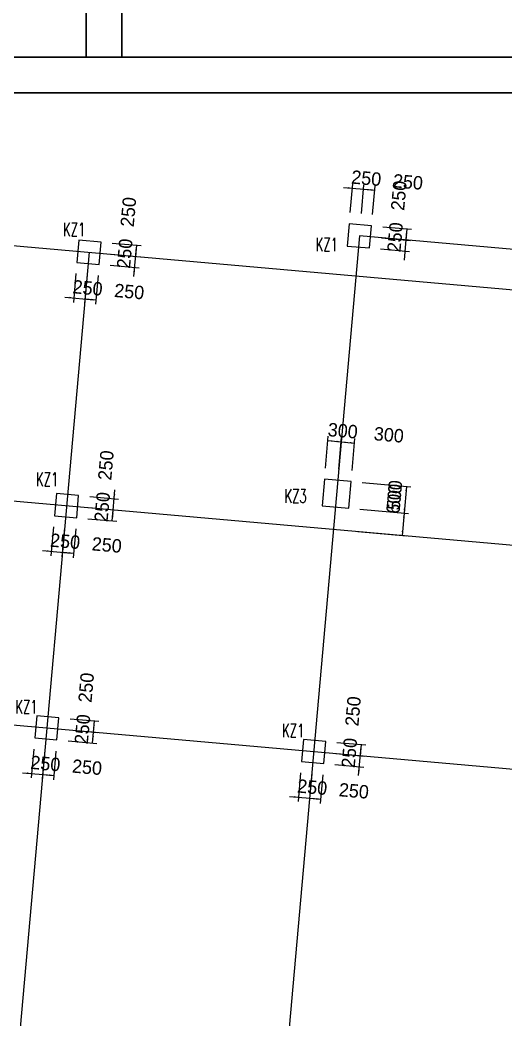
# Model space of a CAD drawing. Extents: x 387171 to 699106, y 11966 to 245688.
# Drawn here: x 574726 to 585610, y 76455 to 98863 of the extents above; entities that cross this region are included whole.
import ezdxf

# ---------------------------------------------------------------- set-up
doc = ezdxf.new("R2010")
doc.units = 0
doc.header["$LTSCALE"] = 100
doc.header["$MEASUREMENT"] = 0
for name, color, linetype in [('COLU', 7, 'Continuous'), ('DIM', 3, 'Continuous'), ('DOTE', 253, 'Continuous'), ('NUM', 7, 'Continuous')]:
    doc.layers.add(name, color=color, linetype=linetype)
doc.styles.get("Standard").update_dxf_attribs({"font": 'standard'})
doc.styles.add('tk', font='tk')
doc.dimstyles.get("Standard").update_dxf_attribs({"dimtxt": 300, "dimasz": 100, "dimexe": 100, "dimexo": 250, "dimgap": 100, "dimtad": 0, "dimtoh": 1, "dimdec": 0, "dimdsep": 46, "dimcen": 0.09, "dimclrt": 7, "dimadec": 0, "dimazin": 0, "dimtfac": 1, "dimtdec": 4, "dimtofl": 0, "dimtmove": 0, "dimatfit": 3, "dimfxl": 1, "dimtolj": 1, "dimtzin": 0, "dimarcsym": 0})

# ---------------------------------------------------------------- blocks, each defined once
blk = doc.blocks.new('*D988')
at = {"layer": 'DIM', "color": 0, "linetype": 'ByBlock', "lineweight": -2}
for p, q in [((575978, 93183), (575921, 92536)), ((576227, 93161), (576170, 92514)), ((575730, 92653), (576378, 92596))]:
    blk.add_line(p, q, dxfattribs=at)
for points in [[(575930, 92636), (575828, 92628), (575831, 92661)], [(576179, 92613), (576280, 92621), (576277, 92588)]]:
    blk.add_solid(points, dxfattribs=at)
at = {"layer": 'DIM', "color": 7, "linetype": 'Continuous', "lineweight": -2, "insert": (576241, 92859), "char_height": 300, "width": 566.67, "attachment_point": 5, "rotation": 354.9316, "style": 'tk'}
blk.add_mtext('250', dxfattribs=at)
blk = doc.blocks.new('*D1828')
at = {"layer": 'DIM', "color": 0, "linetype": 'ByBlock', "lineweight": -2}
for p, q in [((576227, 93161), (576170, 92514)), ((576476, 93139), (576419, 92492)), ((576179, 92613), (576428, 92591))]:
    blk.add_line(p, q, dxfattribs=at)
for points in [[(576179, 92613), (576280, 92621), (576277, 92588)], [(576428, 92591), (576327, 92584), (576329, 92617)]]:
    blk.add_solid(points, dxfattribs=at)
at = {"layer": 'DIM', "color": 7, "linetype": 'Continuous', "lineweight": -2, "insert": (577173, 92776), "char_height": 300, "width": 566.67, "attachment_point": 5, "rotation": 354.9316, "style": 'tk'}
blk.add_mtext('250', dxfattribs=at)
blk = doc.blocks.new('*D1558')
at = {"layer": 'DIM', "color": 0, "linetype": 'ByBlock', "lineweight": -2}
for p, q in [((577277, 93118), (577335, 93766)), ((576769, 93615), (577417, 93558)), ((576747, 93366), (577395, 93309))]:
    blk.add_line(p, q, dxfattribs=at)
for points in [[(577317, 93567), (577309, 93668), (577343, 93665)], [(577295, 93318), (577303, 93216), (577270, 93219)]]:
    blk.add_solid(points, dxfattribs=at)
at = {"layer": 'DIM', "color": 7, "linetype": 'Continuous', "lineweight": -2, "insert": (577072, 93629), "char_height": 300, "width": 566.67, "attachment_point": 5, "rotation": 84.9316, "style": 'tk'}
blk.add_mtext('250', dxfattribs=at)
blk = doc.blocks.new('*D2627')
at = {"layer": 'DIM', "color": 0, "linetype": 'ByBlock', "lineweight": -2}
for p, q in [((576791, 93864), (577439, 93807)), ((577317, 93567), (577339, 93816)), ((576769, 93615), (577417, 93558))]:
    blk.add_line(p, q, dxfattribs=at)
for points in [[(577339, 93816), (577347, 93715), (577314, 93717)], [(577317, 93567), (577309, 93668), (577343, 93665)]]:
    blk.add_solid(points, dxfattribs=at)
at = {"layer": 'DIM', "color": 7, "linetype": 'Continuous', "lineweight": -2, "insert": (577154, 94561), "char_height": 300, "width": 566.67, "attachment_point": 5, "rotation": 84.9316, "style": 'tk'}
blk.add_mtext('250', dxfattribs=at)
blk = doc.blocks.new('*D2338')
at = {"layer": 'DIM', "color": 0, "linetype": 'ByBlock', "lineweight": -2}
for p, q in [((581972, 95111), (582619, 95054)), ((582123, 94546), (582180, 95193)), ((582372, 94524), (582429, 95171))]:
    blk.add_line(p, q, dxfattribs=at)
for points in [[(582171, 95094), (582070, 95086), (582073, 95119)], [(582420, 95072), (582521, 95079), (582518, 95046)]]:
    blk.add_solid(points, dxfattribs=at)
at = {"layer": 'DIM', "color": 7, "linetype": 'Continuous', "lineweight": -2, "insert": (582482, 95317), "char_height": 300, "width": 566.67, "attachment_point": 5, "rotation": 354.9316, "style": 'tk'}
blk.add_mtext('250', dxfattribs=at)
blk = doc.blocks.new('*D3226')
at = {"layer": 'DIM', "color": 0, "linetype": 'ByBlock', "lineweight": -2}
for p, q in [((582372, 94524), (582429, 95171)), ((582420, 95072), (582669, 95050)), ((582621, 94502), (582678, 95149))]:
    blk.add_line(p, q, dxfattribs=at)
for points in [[(582420, 95072), (582521, 95079), (582518, 95046)], [(582669, 95050), (582568, 95042), (582571, 95075)]]:
    blk.add_solid(points, dxfattribs=at)
at = {"layer": 'DIM', "color": 7, "linetype": 'Continuous', "lineweight": -2, "insert": (583415, 95234), "char_height": 300, "width": 566.67, "attachment_point": 5, "rotation": 354.9316, "style": 'tk'}
blk.add_mtext('250', dxfattribs=at)
blk = doc.blocks.new('*D3102')
at = {"layer": 'DIM', "color": 0, "linetype": 'ByBlock', "lineweight": -2}
for p, q in [((583334, 93485), (583391, 94132)), ((582825, 93982), (583473, 93924)), ((582803, 93733), (583451, 93675))]:
    blk.add_line(p, q, dxfattribs=at)
for points in [[(583373, 93933), (583366, 94034), (583399, 94031)], [(583351, 93684), (583359, 93583), (583326, 93586)]]:
    blk.add_solid(points, dxfattribs=at)
at = {"layer": 'DIM', "color": 7, "linetype": 'Continuous', "lineweight": -2, "insert": (583128, 93995), "char_height": 300, "width": 566.67, "attachment_point": 5, "rotation": 84.9316, "style": 'tk'}
blk.add_mtext('250', dxfattribs=at)
blk = doc.blocks.new('*D2820')
at = {"layer": 'DIM', "color": 0, "linetype": 'ByBlock', "lineweight": -2}
for p, q in [((582848, 94231), (583495, 94173)), ((583373, 93933), (583395, 94182)), ((582825, 93982), (583473, 93924))]:
    blk.add_line(p, q, dxfattribs=at)
for points in [[(583395, 94182), (583403, 94081), (583370, 94084)], [(583373, 93933), (583366, 94034), (583399, 94031)]]:
    blk.add_solid(points, dxfattribs=at)
at = {"layer": 'DIM', "color": 7, "linetype": 'Continuous', "lineweight": -2, "insert": (583211, 94928), "char_height": 300, "width": 566.67, "attachment_point": 5, "rotation": 84.9316, "style": 'tk'}
blk.add_mtext('250', dxfattribs=at)
blk = doc.blocks.new('*D185')
at = {"layer": 'DIM', "color": 0, "linetype": 'ByBlock', "lineweight": -2}
for p, q in [((575475, 87506), (575417, 86858)), ((575724, 87484), (575666, 86836)), ((575227, 86975), (575874, 86918))]:
    blk.add_line(p, q, dxfattribs=at)
for points in [[(575426, 86958), (575325, 86950), (575328, 86983)], [(575675, 86936), (575776, 86943), (575773, 86910)]]:
    blk.add_solid(points, dxfattribs=at)
at = {"layer": 'DIM', "color": 7, "linetype": 'Continuous', "lineweight": -2, "insert": (575737, 87181), "char_height": 300, "width": 566.67, "attachment_point": 5, "rotation": 354.9316, "style": 'tk'}
blk.add_mtext('250', dxfattribs=at)
blk = doc.blocks.new('*D132')
at = {"layer": 'DIM', "color": 0, "linetype": 'ByBlock', "lineweight": -2}
for p, q in [((575724, 87484), (575666, 86836)), ((575973, 87461), (575915, 86814)), ((575675, 86936), (575924, 86914))]:
    blk.add_line(p, q, dxfattribs=at)
for points in [[(575675, 86936), (575776, 86943), (575773, 86910)], [(575924, 86914), (575823, 86906), (575826, 86939)]]:
    blk.add_solid(points, dxfattribs=at)
at = {"layer": 'DIM', "color": 7, "linetype": 'Continuous', "lineweight": -2, "insert": (576670, 87098), "char_height": 300, "width": 566.67, "attachment_point": 5, "rotation": 354.9316, "style": 'tk'}
blk.add_mtext('250', dxfattribs=at)
blk = doc.blocks.new('*D4475')
at = {"layer": 'DIM', "color": 0, "linetype": 'ByBlock', "lineweight": -2}
for p, q in [((576266, 87937), (576913, 87880)), ((576792, 87640), (576814, 87889)), ((576244, 87688), (576891, 87631))]:
    blk.add_line(p, q, dxfattribs=at)
for points in [[(576814, 87889), (576821, 87788), (576788, 87791)], [(576792, 87640), (576784, 87741), (576817, 87738)]]:
    blk.add_solid(points, dxfattribs=at)
at = {"layer": 'DIM', "color": 7, "linetype": 'Continuous', "lineweight": -2, "insert": (576568, 87951), "char_height": 300, "width": 566.67, "attachment_point": 5, "rotation": 84.9316, "style": 'tk'}
blk.add_mtext('250', dxfattribs=at)
blk = doc.blocks.new('*D628')
at = {"layer": 'DIM', "color": 0, "linetype": 'ByBlock', "lineweight": -2}
for p, q in [((576796, 87690), (576853, 88337)), ((576288, 88186), (576935, 88129)), ((576266, 87937), (576913, 87880))]:
    blk.add_line(p, q, dxfattribs=at)
for points in [[(576836, 88138), (576828, 88239), (576861, 88236)], [(576814, 87889), (576821, 87788), (576788, 87791)]]:
    blk.add_solid(points, dxfattribs=at)
at = {"layer": 'DIM', "color": 7, "linetype": 'Continuous', "lineweight": -2, "insert": (576651, 88884), "char_height": 300, "width": 566.67, "attachment_point": 5, "rotation": 84.9316, "style": 'tk'}
blk.add_mtext('250', dxfattribs=at)
blk = doc.blocks.new('*D519')
at = {"layer": 'DIM', "color": 0, "linetype": 'ByBlock', "lineweight": -2}
for p, q in [((575033, 82525), (574975, 81878)), ((575282, 82503), (575224, 81856)), ((574785, 81995), (575432, 81938))]:
    blk.add_line(p, q, dxfattribs=at)
for points in [[(574984, 81977), (574883, 81970), (574886, 82003)], [(575233, 81955), (575334, 81963), (575331, 81930)]]:
    blk.add_solid(points, dxfattribs=at)
at = {"layer": 'DIM', "color": 7, "linetype": 'Continuous', "lineweight": -2, "insert": (575295, 82201), "char_height": 300, "width": 566.67, "attachment_point": 5, "rotation": 354.9316, "style": 'tk'}
blk.add_mtext('250', dxfattribs=at)
blk = doc.blocks.new('*D1386')
at = {"layer": 'DIM', "color": 0, "linetype": 'ByBlock', "lineweight": -2}
for p, q in [((575282, 82503), (575224, 81856)), ((575531, 82481), (575473, 81834)), ((575233, 81955), (575482, 81933))]:
    blk.add_line(p, q, dxfattribs=at)
for points in [[(575233, 81955), (575334, 81963), (575331, 81930)], [(575482, 81933), (575381, 81925), (575384, 81959)]]:
    blk.add_solid(points, dxfattribs=at)
at = {"layer": 'DIM', "color": 7, "linetype": 'Continuous', "lineweight": -2, "insert": (576228, 82118), "char_height": 300, "width": 566.67, "attachment_point": 5, "rotation": 354.9316, "style": 'tk'}
blk.add_mtext('250', dxfattribs=at)
blk = doc.blocks.new('*D1099')
at = {"layer": 'DIM', "color": 0, "linetype": 'ByBlock', "lineweight": -2}
for p, q in [((575824, 82957), (576472, 82900)), ((575802, 82708), (576449, 82651)), ((576350, 82659), (576372, 82908))]:
    blk.add_line(p, q, dxfattribs=at)
for points in [[(576350, 82659), (576342, 82760), (576375, 82758)], [(576372, 82908), (576380, 82807), (576347, 82810)]]:
    blk.add_solid(points, dxfattribs=at)
at = {"layer": 'DIM', "color": 7, "linetype": 'Continuous', "lineweight": -2, "insert": (576126, 82971), "char_height": 300, "width": 566.67, "attachment_point": 5, "rotation": 84.9316, "style": 'tk'}
blk.add_mtext('250', dxfattribs=at)
blk = doc.blocks.new('*D987')
at = {"layer": 'DIM', "color": 0, "linetype": 'ByBlock', "lineweight": -2}
for p, q in [((575846, 83206), (576494, 83149)), ((576372, 82908), (576394, 83157)), ((575824, 82957), (576472, 82900))]:
    blk.add_line(p, q, dxfattribs=at)
for points in [[(576394, 83157), (576402, 83056), (576369, 83059)], [(576372, 82908), (576364, 83009), (576397, 83007)]]:
    blk.add_solid(points, dxfattribs=at)
at = {"layer": 'DIM', "color": 7, "linetype": 'Continuous', "lineweight": -2, "insert": (576209, 83903), "char_height": 300, "width": 566.67, "attachment_point": 5, "rotation": 84.9316, "style": 'tk'}
blk.add_mtext('250', dxfattribs=at)
blk = doc.blocks.new('*D1047')
at = {"layer": 'DIM', "color": 0, "linetype": 'ByBlock', "lineweight": -2}
for p, q in [((581009, 81995), (580952, 81348)), ((581258, 81973), (581201, 81326)), ((580762, 81465), (581409, 81408))]:
    blk.add_line(p, q, dxfattribs=at)
for points in [[(580961, 81447), (580860, 81440), (580863, 81473)], [(581210, 81425), (581311, 81433), (581308, 81400)]]:
    blk.add_solid(points, dxfattribs=at)
at = {"layer": 'DIM', "color": 7, "linetype": 'Continuous', "lineweight": -2, "insert": (581272, 81671), "char_height": 300, "width": 566.67, "attachment_point": 5, "rotation": 354.9316, "style": 'tk'}
blk.add_mtext('250', dxfattribs=at)
blk = doc.blocks.new('*D1951')
at = {"layer": 'DIM', "color": 0, "linetype": 'ByBlock', "lineweight": -2}
for p, q in [((581258, 81973), (581201, 81326)), ((581507, 81951), (581450, 81304)), ((581210, 81425), (581459, 81403))]:
    blk.add_line(p, q, dxfattribs=at)
for points in [[(581210, 81425), (581311, 81433), (581308, 81400)], [(581459, 81403), (581358, 81395), (581361, 81429)]]:
    blk.add_solid(points, dxfattribs=at)
at = {"layer": 'DIM', "color": 7, "linetype": 'Continuous', "lineweight": -2, "insert": (582204, 81588), "char_height": 300, "width": 566.67, "attachment_point": 5, "rotation": 354.9316, "style": 'tk'}
blk.add_mtext('250', dxfattribs=at)
blk = doc.blocks.new('*D1619')
at = {"layer": 'DIM', "color": 0, "linetype": 'ByBlock', "lineweight": -2}
for p, q in [((582309, 81930), (582366, 82578)), ((581801, 82427), (582448, 82369)), ((581779, 82178), (582426, 82120))]:
    blk.add_line(p, q, dxfattribs=at)
for points in [[(582348, 82378), (582341, 82479), (582374, 82476)], [(582326, 82129), (582334, 82028), (582301, 82031)]]:
    blk.add_solid(points, dxfattribs=at)
at = {"layer": 'DIM', "color": 7, "linetype": 'Continuous', "lineweight": -2, "insert": (582103, 82441), "char_height": 300, "width": 566.67, "attachment_point": 5, "rotation": 84.9316, "style": 'tk'}
blk.add_mtext('250', dxfattribs=at)
blk = doc.blocks.new('*D2690')
at = {"layer": 'DIM', "color": 0, "linetype": 'ByBlock', "lineweight": -2}
for p, q in [((581823, 82676), (582470, 82619)), ((582348, 82378), (582371, 82627)), ((581801, 82427), (582448, 82369))]:
    blk.add_line(p, q, dxfattribs=at)
for points in [[(582348, 82378), (582341, 82479), (582374, 82476)], [(582371, 82627), (582378, 82526), (582345, 82529)]]:
    blk.add_solid(points, dxfattribs=at)
at = {"layer": 'DIM', "color": 7, "linetype": 'Continuous', "lineweight": -2, "insert": (582186, 83373), "char_height": 300, "width": 566.67, "attachment_point": 5, "rotation": 84.9316, "style": 'tk'}
blk.add_mtext('250', dxfattribs=at)
blk = doc.blocks.new('*D3296')
at = {"layer": 'DIM', "color": 0, "linetype": 'ByBlock', "lineweight": -2}
for p, q in [((582389, 88499), (583480, 88402)), ((583380, 88411), (583327, 87813)), ((582336, 87901), (583427, 87804))]:
    blk.add_line(p, q, dxfattribs=at)
for points in [[(583380, 88411), (583388, 88310), (583355, 88313)], [(583327, 87813), (583319, 87914), (583353, 87911)]]:
    blk.add_solid(points, dxfattribs=at)
at = {"layer": 'DIM', "color": 7, "linetype": 'Continuous', "lineweight": -2, "insert": (583105, 88134), "char_height": 300, "width": 556.67, "attachment_point": 5, "rotation": 84.9316, "style": 'tk'}
blk.add_mtext('600', dxfattribs=at)
blk = doc.blocks.new('*D3483')
at = {"layer": 'DIM', "color": 0, "linetype": 'ByBlock', "lineweight": -2}
for p, q in [((582336, 87901), (583427, 87804)), ((583327, 87813), (583283, 87315)), ((582292, 87403), (583383, 87306))]:
    blk.add_line(p, q, dxfattribs=at)
for points in [[(583327, 87813), (583335, 87712), (583302, 87715)], [(583283, 87315), (583275, 87416), (583308, 87413)]]:
    blk.add_solid(points, dxfattribs=at)
at = {"layer": 'DIM', "color": 7, "linetype": 'Continuous', "lineweight": -2, "insert": (583112, 88217), "char_height": 300, "width": 566.67, "attachment_point": 5, "rotation": 84.9316, "style": 'tk'}
blk.add_mtext('500', dxfattribs=at)
blk = doc.blocks.new('*D4346')
at = {"layer": 'DIM', "color": 0, "linetype": 'ByBlock', "lineweight": -2}
for p, q in [((581565, 88823), (581628, 89536)), ((581619, 89437), (581918, 89410)), ((581864, 88796), (581927, 89510))]:
    blk.add_line(p, q, dxfattribs=at)
for points in [[(581619, 89437), (581720, 89444), (581717, 89411)], [(581918, 89410), (581817, 89402), (581820, 89436)]]:
    blk.add_solid(points, dxfattribs=at)
at = {"layer": 'DIM', "color": 7, "linetype": 'Continuous', "lineweight": -2, "insert": (581955, 89658), "char_height": 300, "width": 566.67, "attachment_point": 5, "rotation": 354.9316, "style": 'tk'}
blk.add_mtext('300', dxfattribs=at)
blk = doc.blocks.new('*D3234')
at = {"layer": 'DIM', "color": 0, "linetype": 'ByBlock', "lineweight": -2}
for p, q in [((581864, 88796), (581927, 89510)), ((582162, 88770), (582226, 89483)), ((581918, 89410), (582217, 89384))]:
    blk.add_line(p, q, dxfattribs=at)
for points in [[(581918, 89410), (582019, 89418), (582016, 89385)], [(582217, 89384), (582116, 89376), (582119, 89409)]]:
    blk.add_solid(points, dxfattribs=at)
at = {"layer": 'DIM', "color": 7, "linetype": 'Continuous', "lineweight": -2, "insert": (582987, 89566), "char_height": 300, "width": 566.67, "attachment_point": 5, "rotation": 354.9316, "style": 'tk'}
blk.add_mtext('300', dxfattribs=at)
blk = doc.blocks.new('后浇带现场')
at = {"color": 6, "lineweight": 30}
for points in [[(806265, 663346), (787754, 674230), (759207, 674230), (759207, 625070)], [(805860, 662656), (787536, 673430), (760007, 673430), (760007, 625070)], [(781539, 625070), (706851, 625070)], [(780665, 624270), (707583, 624270)]]:
    blk.add_lwpolyline(points, dxfattribs=at)

msp = doc.modelspace()

# ---------------------------------------------------------------- linework, layer by layer
at = {"layer": 'COLU'}
for points in [[(582056.3, 93798.8), (582554.3, 93754.6), (582598.5, 94252.7), (582100.4, 94296.8)], [(576000.2, 93432.4), (576498.3, 93388.2), (576542.4, 93886.3), (576044.4, 93930.4)], [(581489.6, 87976.1), (582087.3, 87923.1), (582140.3, 88520.7), (581542.7, 88573.7)], [(575496.7, 87754.7), (575994.7, 87710.5), (576038.9, 88208.5), (575540.8, 88252.7)], [(575054.9, 82774.2), (575553, 82730.1), (575597.2, 83228.1), (575099.1, 83272.3)], [(581031.5, 82244.2), (581529.5, 82200), (581573.7, 82698), (581075.6, 82742.2)]]:
    msp.add_lwpolyline(points, close=True, dxfattribs=at)
at = {"layer": 'DOTE'}
for p, q in [((571158.1, 94112.8), (591751.3, 92286.4)), ((582327.4, 94025.7), (578097.3, 46331.5)), ((591830.8, 93182.9), (582327.4, 94025.7)), ((576271.3, 93659.3), (572120.8, 46861.6)), ((570388.9, 88458.7), (591247.7, 86608.7)), ((563058.1, 84089.2), (590806, 81628.2))]:
    msp.add_line(p, q, dxfattribs=at)

# ---------------------------------------------------------------- block references
at = {"color": 3, "lineweight": 30}
msp.add_blockref('后浇带现场', (-182998.7, -527042.1), dxfattribs=at)

# ---------------------------------------------------------------- texts
at = {"layer": 'NUM', "color": 200, "width": 0.7}
for s, p in [('KZ1', (575687.8, 94017.1)), ('KZ1', (581346.2, 93680.1)), ('KZ1', (575083.7, 88420.7)), ('KZ3', (580647.7, 88046.7)), ('KZ1', (574618.4, 83321.1)), ('KZ1', (580595, 82791))]:
    msp.add_text(s, height=300, dxfattribs=at).set_placement(p)

# ---------------------------------------------------------------- dimensions: what is measured, and where the dimension line sits
at = {"layer": 'DIM', "color": 200}
for p1, p2, distance, picture, middle in [((582100.4, 94296.8), (582349.5, 94274.8), 800, '*D2338', (581976, 95362)), ((582349.5, 94274.8), (582598.5, 94252.7), 800, '*D3226', (582908.5, 95279.3)), ((582576.4, 94003.7), (582598.5, 94252.7), -800, '*D2820', (583165.6, 94421.3)), ((576520.3, 93637.2), (576542.4, 93886.3), -800, '*D2627', (577109.5, 94054.9)), ((582554.3, 93754.6), (582576.4, 94003.7), -800, '*D3102', (583082.9, 93488.8)), ((576498.3, 93388.2), (576520.3, 93637.2), -800, '*D1558', (577026.8, 93122.4)), ((576000.2, 93432.4), (576249.2, 93410.3), -800, '*D988', (575734.4, 92903.8)), ((576249.2, 93410.3), (576498.3, 93388.2), -800, '*D1828', (576666.9, 92821.1)), ((581542.7, 88573.7), (581841.5, 88547.2), 866.3, '*D4346', (581424.1, 89705)), ((576016.8, 87959.5), (576038.9, 88208.5), -800, '*D628', (576606, 88377.2)), ((582140.3, 88520.7), (582087.3, 87923.1), 1244.8, '*D3296', (583104.7, 88134)), ((575994.7, 87710.5), (576016.8, 87959.5), -800, '*D4475', (576523.3, 87444.7)), ((575496.7, 87754.7), (575745.7, 87732.6), -800, '*D185', (575230.8, 87226.1)), ((575745.7, 87732.6), (575994.7, 87710.5), -800, '*D132', (576163.3, 87143.4)), ((575575.1, 82979.1), (575597.2, 83228.1), -800, '*D987', (576164.3, 83396.7)), ((581551.6, 82449), (581573.7, 82698), -800, '*D2690', (582140.8, 82866.7)), ((575553, 82730.1), (575575.1, 82979.1), -800, '*D1099', (576081.6, 82464.2)), ((575054.9, 82774.2), (575304, 82752.1), -800, '*D519', (574789.1, 82245.6)), ((575304, 82752.1), (575553, 82730.1), -800, '*D1386', (575721.6, 82162.9)), ((581529.5, 82200), (581551.6, 82449), -800, '*D1619', (582058.1, 81934.2)), ((581031.5, 82244.2), (581280.5, 82222.1), -800, '*D1047', (580765.7, 81715.6)), ((581280.5, 82222.1), (581529.5, 82200), -800, '*D1951', (581698.2, 81632.9))]:
    dim = msp.add_aligned_dim(p1=p1, p2=p2, distance=distance, dimstyle='Standard', dxfattribs=at)
    dim.commit()
    dim.dimension.update_dxf_attribs({"geometry": picture, "text_midpoint": middle})
for base, p1, p2, angle, picture, middle in [((582216.8, 89383.7), (581841.5, 88547.2), (582140.3, 88520.7), 174.93165, '*D3234', (582456.2, 89613.5)), ((583283.1, 87315.1), (582087.3, 87923.1), (582043.1, 87425), 84.93165, '*D3483', (583056.1, 87586.2))]:
    dim = msp.add_linear_dim(base=base, p1=p1, p2=p2, angle=angle, dimstyle='Standard', dxfattribs=at)
    dim.commit()
    dim.dimension.update_dxf_attribs({"geometry": picture, "text_midpoint": middle})

doc.saveas('drawing.dxf')
